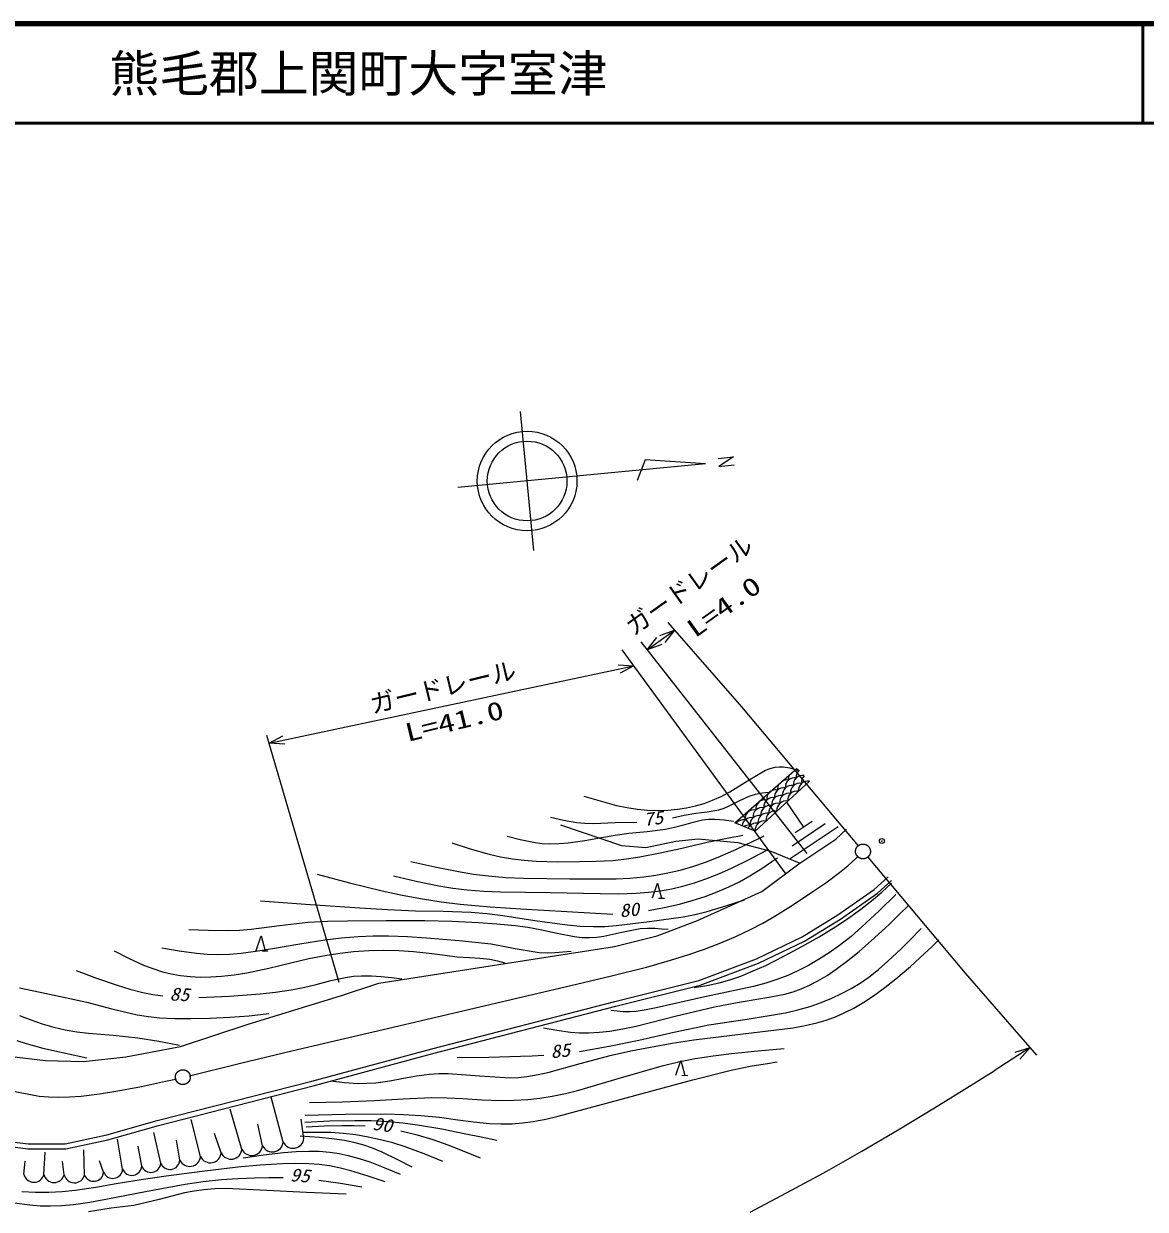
# Model space of a CAD drawing. Units: millimetres, scale not verified. Extents: x 40000 to 680000, y 20000 to 380000.
# Drawn here: x 396421 to 508997, y 260973 to 380000 of the extents above; entities that cross this region are included whole.
import ezdxf
from ezdxf.enums import TextEntityAlignment as Align

# ---------------------------------------------------------------- set-up
doc = ezdxf.new("R2010")
doc.units = ezdxf.units.MM
doc.header["$LTSCALE"] = 1000
doc.header["$PDMODE"] = 32
doc.header["$PDSIZE"] = 500
doc.linetypes.add('CHAIN', pattern=[18.5, 12, -1.5, 3.5, -1.5])
for name, color, linetype, lineweight in [('M-BGD', 7, 'Continuous', 25), ('M-BMK', 2, 'CHAIN', 13), ('M-STR-HTXT', 7, 'Continuous', 13), ('M-TTL', 2, 'Continuous', 140), ('M-TTL-LINE', 7, 'Continuous', 50)]:
    doc.layers.add(name, color=color, linetype=linetype, lineweight=lineweight)
doc.layers.add('M-OTRS', color=6, linetype='Continuous')
doc.layers.add('M-TTL-TXT', color=7, linetype='Continuous')
doc.styles.add('ＭＳ ゴシック', font='')
doc.styles.get('ＭＳ ゴシック').set_extended_font_data('MS Gothic')

msp = doc.modelspace()

# ---------------------------------------------------------------- linework, layer by layer
at = {"layer": 'M-BGD'}
for p, q in [((447617, 327122), (446286, 341059)), ((464870, 335802), (439983, 333425)), ((458802, 336227), (457997, 334141)), ((464870, 335802), (458802, 336227)), ((466124, 336360), (467660, 336507)), ((467660, 336507), (466195, 335562)), ((466195, 335562), (467737, 335718)), ((468454, 311411), (480178, 297473)), ((467786, 299763), (474043, 305262)), ((475280, 303948), (469850, 298947)), ((474708, 299339), (473029, 301845)), ((450305, 299578), (456408, 297510)), ((469850, 298947), (467786, 299763)), ((478154, 299380), (473360, 296167)), ((473566, 297475), (476879, 299694)), ((475551, 299904), (473864, 298774)), ((477944, 298130), (479014, 299138)), ((458868, 297291), (461861, 297927)), ((461861, 297927), (464116, 298149)), ((464116, 298149), (468095, 297813)), ((468095, 297813), (471404, 296916)), ((474230, 295641), (477944, 298130)), ((456408, 297510), (458868, 297291)), ((471404, 296916), (474270, 295742)), ((470508, 292893), (474230, 295641)), ((481144, 296325), (490929, 284691)), ((481790, 293089), (483179, 294361)), ((464040, 289967), (470508, 292893)), ((478136, 290533), (481790, 293089)), ((482103, 292698), (483517, 293993)), ((460128, 292218), (460727, 292200)), ((478410, 290115), (482103, 292698)), ((474565, 288340), (478136, 290533)), ((460008, 288442), (464040, 289967)), ((474805, 287900), (478410, 290115)), ((455730, 287357), (460008, 288442)), ((469976, 286133), (474565, 288340)), ((420341, 286924), (420940, 286906)), ((432081, 283662), (455730, 287357)), ((470173, 285672), (474805, 287900)), ((464185, 283944), (469976, 286133)), ((464334, 283466), (470173, 285672)), ((428230, 282390), (432081, 283662)), ((455747, 281835), (464185, 283944)), ((455870, 281350), (464334, 283466)), ((418959, 279548), (428230, 282390)), ((437369, 277088), (455747, 281835)), ((437497, 276605), (455870, 281350)), ((412166, 277326), (418959, 279548)), ((395496, 276265), (398605, 275912)), ((402415, 275798), (406675, 276277)), ((406675, 276277), (412166, 277326)), ((425346, 273844), (437369, 277088)), ((425473, 273360), (437497, 276605)), ((398605, 275912), (402415, 275798)), ((409815, 269877), (425346, 273844)), ((462477, 274422), (463077, 274405)), ((409945, 269394), (425473, 273360)), ((422472, 267723), (421255, 272231)), ((418321, 266992), (417149, 271026)), ((404749, 268433), (409815, 269877)), ((404870, 267948), (409945, 269394)), ((414170, 266261), (413224, 269994)), ((420397, 267358), (419936, 269527)), ((424548, 268089), (424286, 270016)), ((394460, 267855), (396874, 267547)), ((400587, 267554), (404749, 268433)), ((400639, 267054), (404870, 267948)), ((406352, 265006), (405820, 268003)), ((410180, 265599), (409469, 268690)), ((412094, 265896), (411746, 267914)), ((416245, 266627), (415572, 268596)), ((394362, 267364), (396843, 267047)), ((396843, 267047), (400639, 267054)), ((396874, 267547), (400587, 267554)), ((398455, 264475), (398557, 266716)), ((402524, 264413), (402457, 266954)), ((408266, 265302), (407924, 267321)), ((396421, 264507), (396582, 265802)), ((400489, 264444), (400298, 265779)), ((404438, 264709), (404017, 265845))]:
    msp.add_line(p, q, dxfattribs=at)
for points in [[(452655, 302458), (454276, 301964), (455916, 301527), (456956, 301309), (458025, 301148), (459045, 301054), (460081, 301021), (461064, 301048), (462049, 301135), (462961, 301275), (463865, 301474), (464718, 301725), (465549, 302031), (466426, 302423), (467290, 302875), (469063, 303987), (470872, 305049), (471349, 305232), (471843, 305357), (472259, 305403), (472691, 305389), (473314, 305280), (473944, 305108), (474052, 305076), (474171, 305040)], [(461553, 300265), (462706, 300535), (463876, 300747), (465036, 300888), (466184, 301088), (466713, 301248), (467233, 301470), (468218, 301989), (469224, 302450), (469881, 302637), (470557, 302767), (470865, 302814), (471174, 302859)], [(444936, 298422), (446260, 298092), (447595, 297821), (448411, 297712), (449238, 297663), (450145, 297680), (451064, 297757), (452729, 298003), (454408, 298312), (455773, 298546), (457150, 298722), (458994, 298901), (460833, 299140), (461753, 299327), (462666, 299575), (463614, 299848), (464567, 300060), (465165, 300127), (465779, 300134), (466716, 300059), (467669, 299927)], [(449288, 300340), (450604, 300049), (451925, 299818), (452757, 299731), (453601, 299703), (455778, 299797), (457961, 299844)], [(435286, 295901), (437678, 295356), (440077, 294871), (441572, 294626), (443084, 294440), (444823, 294299), (446579, 294217), (451227, 294157), (455877, 294157), (457264, 294217), (458656, 294338), (459872, 294507), (461081, 294736), (462327, 295034), (463568, 295394), (464856, 295833), (466132, 296332), (467899, 297108), (469651, 297943), (470200, 298212), (470748, 298482)], [(439381, 297770), (441249, 297176), (443127, 296642), (444292, 296369), (445466, 296155), (446652, 296010), (447857, 295924), (450021, 295871), (452199, 295879), (453879, 295910), (455553, 296001), (456912, 296148), (458276, 296356), (460317, 296752), (462354, 297209), (465013, 297816), (467684, 298364), (468135, 298449), (468587, 298534)], [(433547, 294463), (435811, 293930), (438082, 293457), (439498, 293220), (440932, 293041), (442602, 292907), (444290, 292831), (449286, 292763), (454281, 292667), (456083, 292660), (457893, 292714), (459120, 292800), (460350, 292947), (461461, 293146), (462563, 293403), (463737, 293743), (464893, 294140), (466185, 294654), (467461, 295228), (469235, 296105), (470999, 297028)], [(459149, 290981), (460692, 291267), (462228, 291613), (463527, 291968), (464820, 292385), (466016, 292832), (467188, 293335), (468269, 293862), (469320, 294441), (470607, 295249), (471861, 296108), (471968, 296182), (472075, 296257)], [(425881, 294622), (429125, 293761), (432388, 292957), (434408, 292518), (436448, 292135), (438323, 291850), (440217, 291622), (443256, 291347), (446310, 291132), (450931, 290857), (455552, 290615)], [(459524, 292236), (460026, 293718), (460439, 292208)], [(463722, 283227), (464974, 283439), (466220, 283711), (467312, 284023), (468386, 284393), (469649, 284900), (470894, 285464), (472722, 286383), (474533, 287362), (476248, 288334), (477934, 289360), (479209, 290201), (480447, 291090), (481520, 291933), (482556, 292824), (483046, 293265), (483540, 293716)], [(420201, 291937), (425174, 291588), (430157, 291245), (432947, 291069), (435751, 290952), (438534, 290911), (441321, 290810), (442909, 290668), (444501, 290466), (447731, 289965), (450979, 289522), (452285, 289410), (453602, 289357), (454738, 289373), (455871, 289450), (459239, 289862), (462603, 290335), (463825, 290575), (465035, 290874), (466905, 291429), (468762, 292041)], [(483968, 292566), (482286, 290924), (480558, 289320), (479459, 288376), (478312, 287471), (477275, 286729), (476204, 286036), (475179, 285442), (474128, 284902), (473124, 284453), (472100, 284060), (470894, 283673), (469659, 283341), (464775, 282287), (459889, 281214), (458906, 280997), (457909, 280840), (457245, 280792), (456581, 280805), (455974, 280864), (455358, 280947)], [(448610, 279203), (449948, 278950), (451291, 278758), (452206, 278692), (453135, 278685), (454196, 278744), (455254, 278863), (456570, 279081), (457882, 279359), (461813, 280360), (465763, 281303), (467872, 281712), (470002, 282063), (471418, 282295), (472826, 282585), (473657, 282816), (474470, 283104), (475307, 283469), (476131, 283895), (477062, 284451), (477975, 285067), (479142, 285944), (480270, 286865), (481811, 288216), (483310, 289610), (484295, 290555), (485273, 291504)], [(412978, 289076), (414920, 288983), (416859, 288951), (418064, 288988), (419266, 289085), (422096, 289466), (424933, 289787), (426917, 289884), (428905, 289922), (432797, 289970), (436697, 289958), (439384, 289886), (442069, 289754), (443913, 289642), (445764, 289469), (447006, 289302), (448257, 289073), (449963, 288687), (451675, 288361), (452464, 288274), (453251, 288246), (453948, 288285), (454643, 288384), (456462, 288796), (458293, 289150), (459046, 289198), (459812, 289186), (460451, 289146), (461100, 289092)], [(410268, 287235), (412012, 286933), (413756, 286691), (414837, 286599), (415918, 286566), (417088, 286601), (418258, 286696), (419925, 286909), (421602, 287185), (424122, 287634), (426651, 288024), (428308, 288217), (429977, 288351), (431501, 288417), (433028, 288422), (434937, 288352), (436856, 288221), (440112, 287950), (443354, 287620), (445756, 287153), (448156, 286748), (448947, 286714), (449752, 286739), (450549, 286805), (451357, 286892)], [(419737, 286942), (420239, 288424), (420652, 286915)], [(452223, 276824), (455201, 277360), (458169, 277954), (461681, 278757), (465201, 279499), (469029, 280064), (472877, 280693), (474114, 280990), (475346, 281347), (476451, 281728), (477542, 282167), (478521, 282624), (479479, 283138), (480375, 283690), (481238, 284292), (482218, 285057), (483163, 285871), (484479, 287111), (485768, 288407), (486142, 288792), (486516, 289177)], [(405483, 286907), (406952, 286175), (408449, 285496), (409388, 285132), (410346, 284826), (411237, 284608), (412144, 284449), (413132, 284339), (414127, 284288), (415203, 284296), (416284, 284364), (417544, 284511), (418804, 284719), (421024, 285190), (423246, 285723), (425042, 286140), (426860, 286500), (428188, 286702), (429531, 286846), (431048, 286939), (432577, 286972), (434057, 286942), (435545, 286852), (437130, 286699), (438715, 286485), (439934, 286334), (441161, 286243), (442191, 286193), (443222, 286083), (443971, 285927), (444724, 285732)], [(427245, 273858), (428622, 273707), (429997, 273617), (430871, 273619), (431753, 273682), (433156, 273879), (434557, 274137), (435860, 274372), (437167, 274547), (438093, 274605), (439031, 274603), (442156, 274355), (445268, 274168), (446099, 274202), (446934, 274297), (448049, 274494), (449159, 274751), (452280, 275622), (455403, 276431), (457359, 276876), (459326, 277262), (461502, 277650), (463696, 277980), (468650, 278576), (473651, 279189), (474844, 279408), (476029, 279687), (476974, 279968), (477899, 280305), (478830, 280715), (479738, 281180), (480744, 281768), (481729, 282414), (482868, 283241), (483975, 284118), (485424, 285363), (486832, 286651), (487559, 287336), (488291, 288031)], [(401678, 284955), (403734, 284178), (405803, 283461), (407087, 283075), (408383, 282749), (409370, 282550), (410370, 282397)], [(413982, 282225), (417060, 282383), (420149, 282602), (421699, 282767), (423252, 282992), (424520, 283235), (425779, 283537), (427256, 283927), (428735, 284256), (429528, 284370), (430338, 284424), (431322, 284418), (432311, 284351), (433344, 284238), (434379, 284103)], [(395983, 283198), (397431, 282889), (400099, 282352), (402750, 281758), (405274, 281092), (407808, 280486), (408932, 280317), (410065, 280208), (411615, 280134), (413179, 280120), (415151, 280154), (417116, 280248), (419065, 280409), (421009, 280614)], [(395990, 280428), (397126, 279982), (398284, 279593), (399432, 279269), (400594, 279005), (401756, 278802), (402937, 278658), (405407, 278459), (407868, 278200), (409968, 277857), (412071, 277456)], [(395745, 277910), (396676, 277604), (398342, 277156), (400018, 276766), (401395, 276474), (402772, 276193)], [(425122, 271696), (428369, 271760), (431626, 271884), (434491, 272072), (437355, 272198), (438920, 272170), (440495, 272081), (442393, 271961), (444297, 271901), (445650, 271918), (447009, 271995), (448230, 272126), (449451, 272316), (450807, 272598), (452153, 272939), (456313, 274183), (460492, 275370), (462141, 275764), (463803, 276098), (465634, 276393), (467477, 276630), (470107, 276894), (472756, 277114)], [(439941, 276220), (443105, 276247), (446270, 276334), (447449, 276385), (448627, 276441)], [(424671, 270423), (428717, 270514), (432769, 270545), (434528, 270501), (436292, 270397), (438138, 270205), (439989, 269952), (441575, 269744), (443168, 269596), (444308, 269550), (445448, 269565), (446502, 269639), (447560, 269774), (448825, 270011), (450082, 270308), (454910, 271637), (459736, 272917), (463570, 273963), (467421, 274951), (469341, 275328), (471273, 275647), (471658, 275707), (472053, 275769)], [(461873, 274441), (462375, 275922), (462788, 274413)], [(424654, 269729), (427150, 269845), (429658, 269900), (431307, 269876), (432956, 269791), (434459, 269655), (435955, 269460), (438377, 269039), (440797, 268558), (442353, 268240), (443908, 267920)], [(424766, 269249), (426571, 269350), (428387, 269391), (429545, 269376), (430703, 269344)], [(435412, 265189), (433908, 265977), (432387, 266706), (431439, 267099), (430466, 267436), (429549, 267685), (428607, 267878), (427363, 268058), (426093, 268181), (425135, 268249), (424175, 268307)], [(438503, 265781), (436610, 266542), (434698, 267245), (433479, 267632), (432242, 267962), (431008, 268227), (429762, 268434), (428507, 268580), (427248, 268667), (425851, 268693), (424458, 268667)], [(434285, 268844), (435901, 268437), (437499, 267971), (438976, 267454), (440444, 266875), (441340, 266503), (442234, 266124)], [(418461, 266135), (420476, 266442), (422498, 266689), (423754, 266786), (425028, 266823), (426081, 266798), (427137, 266712), (428074, 266577), (428999, 266382), (430083, 266084), (431164, 265724), (432683, 265141), (434193, 264514)], [(432690, 263725), (430988, 264314), (429266, 264846), (428204, 265115), (427122, 265328), (426078, 265465), (425024, 265543), (423712, 265570), (422386, 265537), (420146, 265393), (417922, 265189), (414324, 264773), (410730, 264297), (408218, 263939), (405704, 263520), (403657, 263164), (401591, 262866), (400279, 262741), (398950, 262675), (397589, 262669), (396220, 262723)], [(395467, 261615), (397035, 261407), (398069, 261326), (399115, 261305), (400261, 261351), (401416, 261457), (403044, 261686), (404675, 261976), (408649, 262766), (412628, 263496), (414439, 263755), (416269, 263956), (417924, 264078), (419582, 264140), (421011, 264158), (422450, 264160)], [(426057, 263900), (428217, 263595), (430370, 263232)], [(428802, 262503), (424815, 262645), (420810, 262848), (418768, 262976), (416720, 263044), (415602, 263023), (414492, 262942), (413519, 262809), (412545, 262614), (410028, 261958), (407485, 261357), (405192, 261075), (402909, 260733)]]:
    msp.add_lwpolyline(points, dxfattribs=at)
for radius in [5000, 4000]:
    msp.add_circle((446951, 334090), radius, dxfattribs=at)
for centre, radius, start, end in [((474073, 304169), 910, 80.22727, 108.90317), ((474872, 304391), 910, 133.70554, 186.86609), ((472987, 303168), 910, 147.07175, 186.86609), ((473499, 302612), 910, 78.43, 186.86609), ((472987, 303168), 910, 78.43, 115.54764), ((473786, 303390), 910, 78.43, 186.86609), ((474073, 304169), 910, 153.71625, 186.86609), ((474298, 302835), 910, 78.43, 186.86609), ((474585, 303613), 910, 79.33832, 186.86609), ((475097, 303057), 910, 78.43, 186.86609), ((475384, 303835), 910, 133.17679, 186.86609), ((471901, 302168), 910, 78.43, 186.86609), ((472413, 301612), 910, 78.43, 186.86609), ((472700, 302390), 910, 78.43, 186.86609), ((473212, 301834), 910, 78.43, 186.86609), ((474011, 302056), 910, 78.43, 186.86609), ((470528, 300390), 910, 78.43, 186.86609), ((470815, 301168), 910, 78.43, 186.86609), ((471327, 300612), 910, 78.43, 186.86609), ((471614, 301390), 910, 78.43, 186.86609), ((472126, 300834), 910, 78.43, 186.86609), ((472925, 301056), 910, 78.43, 186.86609), ((468643, 299167), 910, 78.43, 143.22345), ((468930, 299945), 910, 178.47794, 186.86609), ((469442, 299389), 910, 78.43, 175.14243), ((469729, 300167), 910, 78.43, 186.86609), ((470241, 299611), 910, 78.43, 186.86609), ((470754, 299055), 910, 78.43, 186.86609), ((471040, 299834), 910, 78.43, 186.86609), ((471839, 300056), 910, 78.43, 186.86609), ((467844, 298945), 910, 78.43, 87.17819), ((469155, 298611), 910, 78.43, 119.85373), ((469954, 298833), 910, 78.43, 154.20401), ((423459, 268196), 1094, 205.57851, 354.39657), ((415157, 266733), 1094, 205.57851, 354.39657), ((417232, 267099), 1094, 205.57851, 354.39657), ((419308, 267465), 1094, 205.57851, 354.39657), ((421383, 267830), 1094, 205.57851, 354.39657), ((409190, 265666), 993, 201.4894, 356.12863), ((411104, 265963), 993, 201.4894, 356.12863), ((413081, 266368), 1094, 205.57851, 354.39657), ((397442, 264738), 1047, 192.74945, 345.48046), ((399476, 264706), 1047, 192.74945, 345.48046), ((401510, 264675), 1047, 192.74945, 345.48046), ((403447, 264776), 993, 201.4894, 356.12863), ((405361, 265073), 993, 201.4894, 356.12863), ((407276, 265369), 993, 201.4894, 356.12863)]:
    msp.add_arc(centre, radius, start, end, dxfattribs=at)
at = {"layer": 'M-BMK'}
for points in [[(413060, 274379), (417903, 275567), (422761, 276740), (427616, 277885), (432484, 279022), (437340, 280162), (442205, 281306), (447057, 282453), (451919, 283588), (455431, 284411), (458929, 285293), (461006, 285878), (463076, 286523), (464740, 287099), (466393, 287736), (467894, 288376), (469369, 289070), (470604, 289708), (471807, 290397), (473684, 291574), (475540, 292809), (476939, 293763), (478309, 294770), (479141, 295455), (479936, 296189), (480050, 296298), (480172, 296416)], [(393968, 273089), (397960, 272339), (398912, 272248), (399868, 272217), (401027, 272249), (402196, 272342), (404037, 272571), (405859, 272859), (408251, 273313), (410636, 273827), (411193, 273951), (411759, 274078)]]:
    msp.add_lwpolyline(points, dxfattribs=at)
for centre in [(480661, 296899), (412391, 274237)]:
    msp.add_circle(centre, 746, dxfattribs=at)
at = {"layer": 'M-OTRS'}
msp.add_point((482563, 297945), dxfattribs=at)
at = {"layer": 'M-STR-HTXT'}
for p, q in [((458999, 317150), (461731, 319105)), ((461059, 319874), (468454, 311411)), ((475049, 296677), (458382, 317938)), ((456467, 317150), (472929, 294624)), ((421059, 307781), (457653, 315526)), ((428093, 283747), (420835, 308547)), ((490929, 284691), (498086, 276460)), ((497430, 277215), (493830, 274869))]:
    msp.add_line(p, q, dxfattribs=at)
for points in [[(460260, 318583), (461731, 319105), (460760, 317885)], [(460470, 317672), (458999, 317150), (459970, 318371)], [(456097, 315638), (457653, 315526), (456274, 314798)], [(422616, 307670), (421059, 307781), (422438, 308510)], [(495938, 276757), (497430, 277215), (496406, 276038)], [(469334, 260700), (473483, 262886), (477020, 264815), (480537, 266800), (484199, 268950), (487840, 271156), (490834, 273004), (493830, 274869)]]:
    msp.add_lwpolyline(points, dxfattribs=at)
at = {"layer": 'M-TTL'}
msp.add_line((680000, 380000), (40000, 380000), dxfattribs=at)
at = {"layer": 'M-TTL-LINE'}
for p, q in [((508747, 380000), (508747, 370000)), ((40000, 370000), (680000, 370000))]:
    msp.add_line(p, q, dxfattribs=at)

# ---------------------------------------------------------------- texts
at = {"layer": 'M-BGD', "style": 'ＭＳ ゴシック', "oblique": 15, "width": 1.1}
for s, rotation, p in [('75', 7.185, (458769, 299050)), ('80', 5.985, (456335, 289880)), ('85', 357.485, (411035, 281546)), ('85', 6.085, (449409, 275734)), ('90', 351.985, (431303, 268570)), ('95', 355.885, (423099, 263402))]:
    msp.add_text(s, height=1320, rotation=rotation, dxfattribs=at).set_placement(p, align=Align.BOTTOM_LEFT)
at = {"layer": 'M-STR-HTXT', "style": 'ＭＳ ゴシック'}
for rotation, p in [(35.585, (457952, 318040)), (13.685, (431560, 310199))]:
    msp.add_text('ガードレール', height=1833, rotation=rotation, dxfattribs=at).set_placement(p, align=Align.BOTTOM_LEFT)
at = {"layer": 'M-STR-HTXT', "style": 'ＭＳ ゴシック', "width": 1.35}
for s, rotation, p in [('L=4.0', 35.585, (464129, 317831)), ('L=41.0', 13.685, (435086, 307359))]:
    msp.add_text(s, height=1833, rotation=rotation, dxfattribs=at).set_placement(p, align=Align.BOTTOM_LEFT)
at = {"layer": 'M-TTL-TXT', "style": 'ＭＳ ゴシック'}
msp.add_text('熊毛郡上関町大字室津', height=3666, dxfattribs=at).set_placement((405024, 375000), align=Align.MIDDLE_LEFT)

doc.saveas('drawing.dxf')
